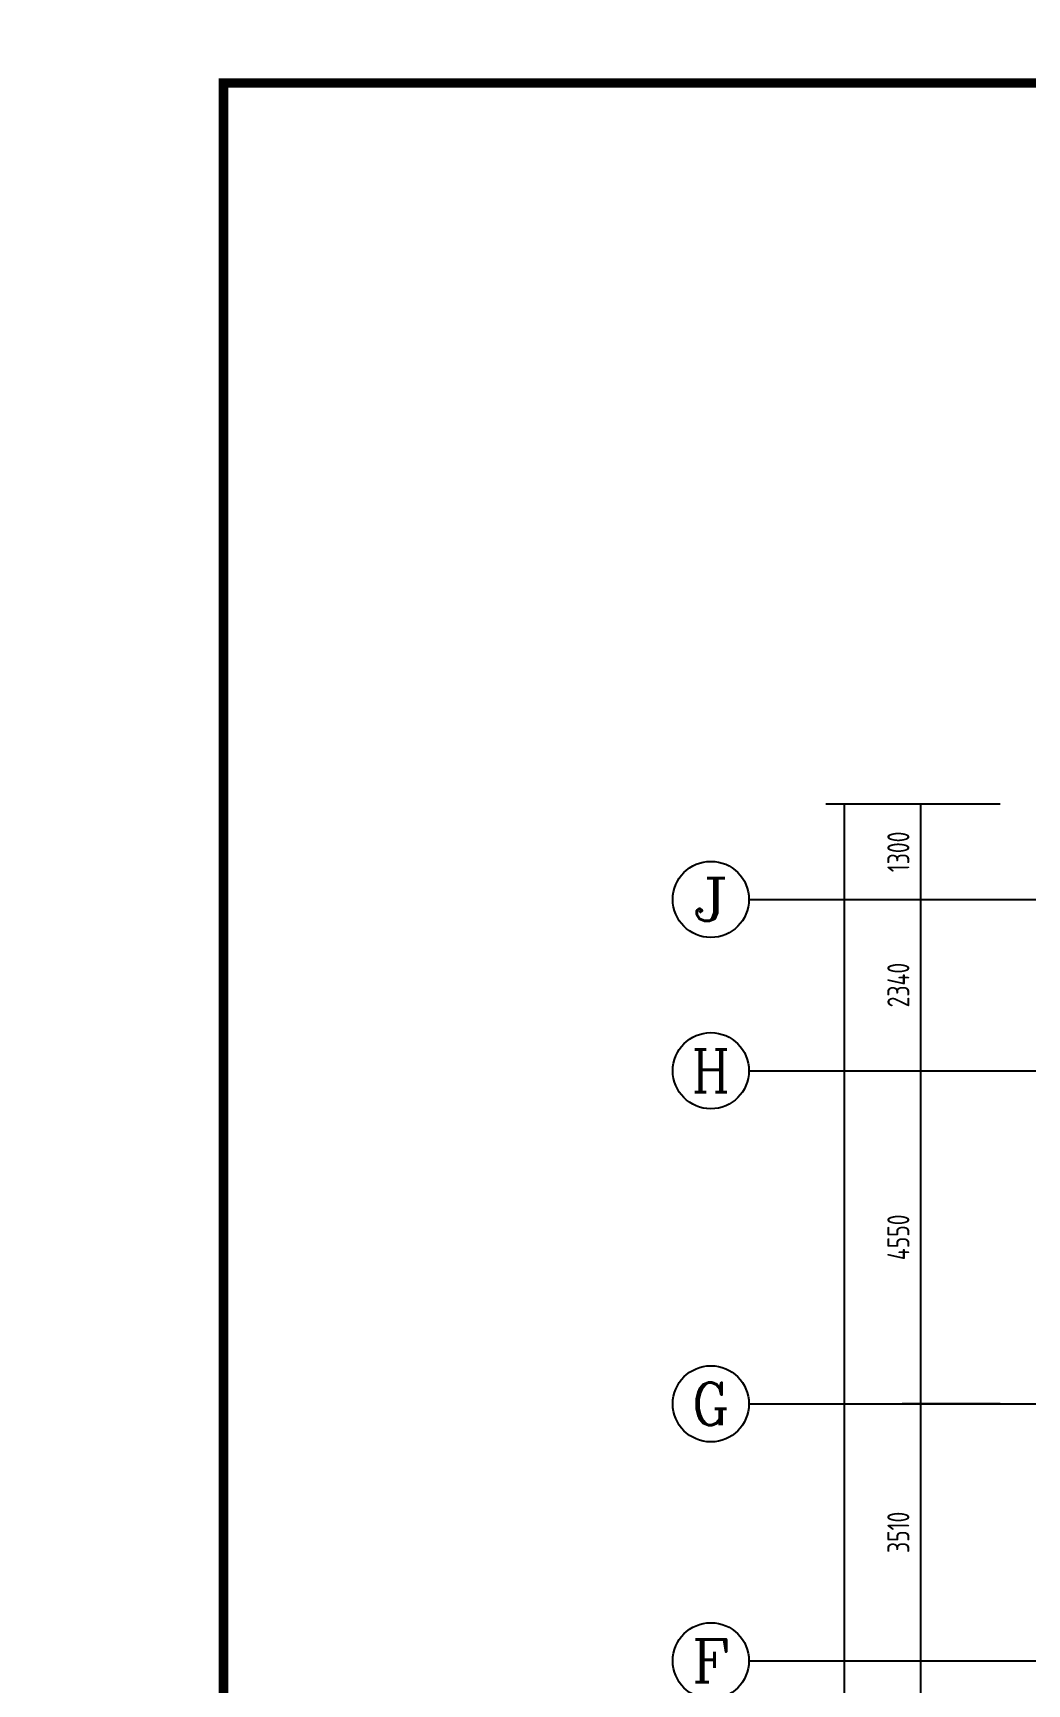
# Model space of a CAD drawing. Extents: x -726032 to 135930, y -151624 to 587044.
# Drawn here: x -726032 to -712462, y 509276 to 531826 of the extents above; entities that cross this region are included whole.
import ezdxf
from ezdxf.enums import TextEntityAlignment as Align

# ---------------------------------------------------------------- set-up
doc = ezdxf.new("R2010")
doc.units = 0
doc.header["$LTSCALE"] = 1000
doc.header["$MEASUREMENT"] = 0
doc.linetypes.add('DOTE', pattern=[2.42, 2, -0.2, 0.02, -0.2])
doc.layers.get('0').update_dxf_attribs({"linetype": 'CONTINUOUS'})
doc.layers.get('DEFPOINTS').update_dxf_attribs({"color": 1, "linetype": 'CONTINUOUS'})
for name, color, linetype in [('AXIS', 245, 'CONTINUOUS'), ('AXIS_TEXT', 7, 'CONTINUOUS'), ('DOTE', 8, 'DOTE'), ('PUB_TITLE', 1, 'CONTINUOUS')]:
    doc.layers.add(name, color=color, linetype=linetype)
doc.styles.add('COMPLEX', font='COMPLEX')
doc.styles.add('DIM_FONT', font='isocp.shx', dxfattribs={"width": 0.8})
doc.dimstyles.new('AXIS', dxfattribs={"dimtxt": 300, "dimasz": 1, "dimexe": 250, "dimexo": 300, "dimgap": 150, "dimtad": 1, "dimdec": 0, "dimzin": 0, "dimdsep": 46, "dimtxsty": 'DIM_FONT', "dimcen": 0.09, "dimse1": 1, "dimse2": 1, "dimclrt": 142, "dimadec": 0, "dimazin": 0, "dimtfac": 1, "dimtdec": 0, "dimtix": 1, "dimtmove": 2, "dimatfit": 3, "dimfxl": 1, "dimtolj": 1, "dimtzin": 0, "dimarcsym": 0})
doc.dimstyles.new('DIMA', dxfattribs={"dimtxt": 300, "dimasz": 1, "dimexe": 250, "dimexo": 300, "dimgap": 150, "dimtad": 1, "dimdec": 0, "dimzin": 0, "dimdsep": 46, "dimtxsty": 'DIM_FONT', "dimcen": 0.09, "dimse1": 1, "dimclrt": 142, "dimadec": 0, "dimazin": 0, "dimtfac": 1, "dimtdec": 0, "dimtix": 1, "dimtmove": 2, "dimatfit": 3, "dimfxl": 1, "dimtolj": 1, "dimtzin": 0, "dimarcsym": 0})
doc.dimstyles.new('DIMB', dxfattribs={"dimtxt": 300, "dimasz": 1, "dimexe": 250, "dimexo": 300, "dimgap": 150, "dimtad": 1, "dimdec": 0, "dimzin": 0, "dimdsep": 46, "dimtxsty": 'DIM_FONT', "dimcen": 0.09, "dimse2": 1, "dimclrt": 142, "dimadec": 0, "dimazin": 0, "dimtfac": 1, "dimtdec": 0, "dimtix": 1, "dimtmove": 2, "dimatfit": 3, "dimfxl": 1, "dimtolj": 1, "dimtzin": 0, "dimarcsym": 0})
doc.dimstyles.new('DIMN', dxfattribs={"dimtxt": 300, "dimasz": 1, "dimexe": 250, "dimexo": 300, "dimgap": 150, "dimtad": 1, "dimdec": 0, "dimzin": 0, "dimdsep": 46, "dimtxsty": 'DIM_FONT', "dimcen": 0.09, "dimclrt": 142, "dimadec": 0, "dimazin": 0, "dimtfac": 1, "dimtdec": 0, "dimtix": 1, "dimtmove": 2, "dimatfit": 3, "dimfxl": 1, "dimtolj": 1, "dimtzin": 0, "dimarcsym": 0})

# ---------------------------------------------------------------- blocks, each defined once
blk = doc.blocks.new('*D949')
at = {"layer": 'AXIS', "color": 0, "lineweight": -2, "transparency": 16777216}
for p, q in [((-712829, 521292), (-715208, 521292)), ((-714958, 521291), (-714958, 493213)), ((-712829, 493212), (-715208, 493212))]:
    blk.add_line(p, q, dxfattribs=at)
at = {"layer": 'AXIS', "color": 0, "transparency": 16777216}
for points in [[(-714958, 521291), (-714958, 521291), (-714958, 521292)], [(-714958, 493213), (-714958, 493213), (-714958, 493212)]]:
    blk.add_solid(points, dxfattribs=at)
at = {"layer": 'DEFPOINTS', "color": 0, "transparency": 16777216}
for p in [(-712529, 521292), (-714958, 493212), (-712529, 493212)]:
    blk.add_point(p, dxfattribs=at)
at = {"layer": 'AXIS', "color": 142, "transparency": 16777216, "insert": (-715258, 507252), "char_height": 300, "attachment_point": 5, "rotation": 90, "style": 'DIM_FONT'}
blk.add_mtext('\\A1;28080', dxfattribs=at)
blk = doc.blocks.new('_AXISO')
blk.add_circle((0, 0), 0.5)
at = {"layer": 'AXIS_TEXT', "style": 'COMPLEX', "width": 1.041667}
blk.add_attdef('A', text='', height=0.56, dxfattribs=at).set_placement((-0.25, -0.28), (0.25, -0.28), align=Align.FIT)
blk = doc.blocks.new('*D3295')
at = {"layer": 'AXIS', "color": 0, "lineweight": -2, "transparency": 16777216}
blk.add_line((-713918, 519991), (-713918, 517653), dxfattribs=at)
at = {"layer": 'AXIS', "color": 0, "transparency": 16777216}
for points in [[(-713918, 519991), (-713918, 519991), (-713918, 519992)], [(-713918, 517653), (-713918, 517653), (-713918, 517652)]]:
    blk.add_solid(points, dxfattribs=at)
at = {"layer": 'DEFPOINTS', "color": 0, "transparency": 16777216}
for p in [(-712529, 519992), (-713918, 517652), (-712529, 517652)]:
    blk.add_point(p, dxfattribs=at)
at = {"layer": 'AXIS', "color": 142, "transparency": 16777216, "insert": (-714218, 518822), "char_height": 300, "attachment_point": 5, "rotation": 90, "style": 'DIM_FONT'}
blk.add_mtext('\\A1;2340', dxfattribs=at)
blk = doc.blocks.new('*D3695')
at = {"layer": 'AXIS', "color": 0, "lineweight": -2, "transparency": 16777216}
for p, q in [((-712829, 521292), (-714168, 521292)), ((-713918, 521291), (-713918, 519993))]:
    blk.add_line(p, q, dxfattribs=at)
at = {"layer": 'AXIS', "color": 0, "transparency": 16777216}
for points in [[(-713918, 521291), (-713918, 521291), (-713918, 521292)], [(-713918, 519993), (-713918, 519993), (-713918, 519992)]]:
    blk.add_solid(points, dxfattribs=at)
at = {"layer": 'DEFPOINTS', "color": 0, "transparency": 16777216}
for p in [(-712529, 521292), (-713918, 519992), (-712529, 519992)]:
    blk.add_point(p, dxfattribs=at)
at = {"layer": 'AXIS', "color": 142, "transparency": 16777216, "insert": (-714218, 520642), "char_height": 300, "attachment_point": 5, "rotation": 90, "style": 'DIM_FONT'}
blk.add_mtext('\\A1;1300', dxfattribs=at)
blk = doc.blocks.new('*D3296')
at = {"layer": 'AXIS', "color": 0, "lineweight": -2, "transparency": 16777216}
blk.add_line((-713918, 509591), (-713918, 507253), dxfattribs=at)
at = {"layer": 'AXIS', "color": 0, "transparency": 16777216}
for points in [[(-713918, 509591), (-713918, 509591), (-713918, 509592)], [(-713918, 507253), (-713918, 507253), (-713918, 507252)]]:
    blk.add_solid(points, dxfattribs=at)
at = {"layer": 'DEFPOINTS', "color": 0, "transparency": 16777216}
for p in [(-712529, 509592), (-713918, 507252), (-712529, 507252)]:
    blk.add_point(p, dxfattribs=at)
at = {"layer": 'AXIS', "color": 142, "transparency": 16777216, "insert": (-714218, 508422), "char_height": 300, "attachment_point": 5, "rotation": 90, "style": 'DIM_FONT'}
blk.add_mtext('\\A1;2340', dxfattribs=at)
blk = doc.blocks.new('*D3300')
at = {"layer": 'AXIS', "color": 0, "lineweight": -2, "transparency": 16777216}
blk.add_line((-713918, 513101), (-713918, 509593), dxfattribs=at)
at = {"layer": 'AXIS', "color": 0, "transparency": 16777216}
for points in [[(-713918, 513101), (-713918, 513101), (-713918, 513102)], [(-713918, 509593), (-713918, 509593), (-713918, 509592)]]:
    blk.add_solid(points, dxfattribs=at)
at = {"layer": 'DEFPOINTS', "color": 0, "transparency": 16777216}
for p in [(-712529, 513102), (-713918, 509592), (-712529, 509592)]:
    blk.add_point(p, dxfattribs=at)
at = {"layer": 'AXIS', "color": 142, "transparency": 16777216, "insert": (-714218, 511347), "char_height": 300, "attachment_point": 5, "rotation": 90, "style": 'DIM_FONT'}
blk.add_mtext('\\A1;3510', dxfattribs=at)
blk = doc.blocks.new('*D2218')
at = {"layer": 'AXIS', "color": 0, "lineweight": -2, "transparency": 16777216}
for p, q in [((-713918, 517651), (-713918, 513103)), ((-712829, 513102), (-714168, 513102))]:
    blk.add_line(p, q, dxfattribs=at)
at = {"layer": 'AXIS', "color": 0, "transparency": 16777216}
for points in [[(-713918, 517651), (-713918, 517651), (-713918, 517652)], [(-713918, 513103), (-713918, 513103), (-713918, 513102)]]:
    blk.add_solid(points, dxfattribs=at)
at = {"layer": 'DEFPOINTS', "color": 0, "transparency": 16777216}
for p in [(-712529, 517652), (-713918, 513102), (-712529, 513102)]:
    blk.add_point(p, dxfattribs=at)
at = {"layer": 'AXIS', "color": 142, "transparency": 16777216, "insert": (-714218, 515377), "char_height": 300, "attachment_point": 5, "rotation": 90, "style": 'DIM_FONT'}
blk.add_mtext('\\A1;4550', dxfattribs=at)

msp = doc.modelspace()

# ---------------------------------------------------------------- linework, layer by layer
at = {"layer": 'AXIS'}
for p, q in [((-716258.2, 519992.4), (-712529.2, 519992.4)), ((-716258.2, 517652.4), (-712529.2, 517652.4)), ((-716258.2, 513102.4), (-712529.2, 513102.4)), ((-716258.2, 509592.4), (-712529.2, 509592.4))]:
    msp.add_line(p, q, dxfattribs=at)
at = {"layer": 'DOTE'}
for p, q in [((-712529.2, 519992.4), (-642897.4, 519992.4)), ((-712529.2, 517652.4), (-642897.4, 517652.4)), ((-712581.2, 513102.4), (-642897.4, 513102.4)), ((-712529.2, 509592.4), (-642897.4, 509592.4))]:
    msp.add_line(p, q, dxfattribs=at)
at = {"layer": 'PUB_TITLE'}
for points, const_width in [([(-726032.4, 477843.9), (-629442.4, 477843.9), (-629442.4, 532443.9), (-726032.4, 532443.9)], 0.234), ([(-723432.4, 479143.9), (-630742.4, 479143.9), (-630742.4, 531143.9), (-723432.4, 531143.9)], 130)]:
    msp.add_lwpolyline(points, close=True, dxfattribs=dict(at, const_width=const_width))

# ---------------------------------------------------------------- block references
at = {"layer": 'AXIS'}
ref = msp.add_blockref('_AXISO', (-716778.2, 519992.4), dxfattribs=dict(at, xscale=1040, yscale=1040, zscale=1040))
ref.add_attrib('A', 'J', dxfattribs={"layer": 'AXIS_TEXT', "height": 582.4, "style": 'COMPLEX', "width": 1.704545}).set_placement((-717038.2, 519701.2), (-716518.2, 519701.2), align=Align.FIT)
ref = msp.add_blockref('_AXISO', (-716778.2, 517652.4), dxfattribs=dict(at, xscale=1040, yscale=1040, zscale=1040))
ref.add_attrib('A', 'H', dxfattribs={"layer": 'AXIS_TEXT', "height": 582.4, "style": 'COMPLEX', "width": 0.9375}).set_placement((-717038.2, 517361.2), (-716518.2, 517361.2), align=Align.FIT)
at = {"layer": 'AXIS', "xscale": 1040, "yscale": 1040, "zscale": 1040}
msp.add_blockref('_AXISO', (-716778.2, 513102.4), dxfattribs=at).add_auto_attribs({'A': 'G'})
at = {"layer": 'AXIS'}
ref = msp.add_blockref('_AXISO', (-716778.2, 509592.4), dxfattribs=dict(at, xscale=1040, yscale=1040, zscale=1040))
ref.add_attrib('A', 'F', dxfattribs={"layer": 'AXIS_TEXT', "height": 582.4, "style": 'COMPLEX', "width": 1.171875}).set_placement((-717038.2, 509301.2), (-716518.2, 509301.2), align=Align.FIT)

# ---------------------------------------------------------------- dimensions: what is measured, and where the dimension line sits
for p1, p2, distance, dimstyle, picture, middle in [((-712529.2, 521292.4), (-712529.2, 493212.2), -2429, 'DIMN', '*D949', (-715258.2, 507252.3)), ((-712529.2, 521292.4), (-712529.2, 519992.4), -1389, 'DIMB', '*D3695', (-714218.2, 520642.4)), ((-712529.2, 519992.4), (-712529.2, 517652.4), -1389, 'AXIS', '*D3295', (-714218.2, 518822.4)), ((-712529.2, 517652.4), (-712529.2, 513102.4), -1389, 'DIMA', '*D2218', (-714218.2, 515377.4))]:
    dim = msp.add_aligned_dim(p1=p1, p2=p2, distance=distance, dimstyle=dimstyle, dxfattribs=at)
    dim.commit()
    dim.dimension.update_dxf_attribs({"geometry": picture, "text_midpoint": middle})
for base, p1, p2, picture, middle in [((-713918.2, 509592.4), (-712529.2, 513102.4), (-712529.2, 509592.4), '*D3300', (-714218.2, 511347.4)), ((-713918.2, 507252.4), (-712529.2, 509592.4), (-712529.2, 507252.4), '*D3296', (-714218.2, 508422.4))]:
    dim = msp.add_linear_dim(base=base, p1=p1, p2=p2, angle=90, dimstyle='AXIS', dxfattribs=at)
    dim.commit()
    dim.dimension.update_dxf_attribs({"geometry": picture, "text_midpoint": middle})

doc.saveas('drawing.dxf')
